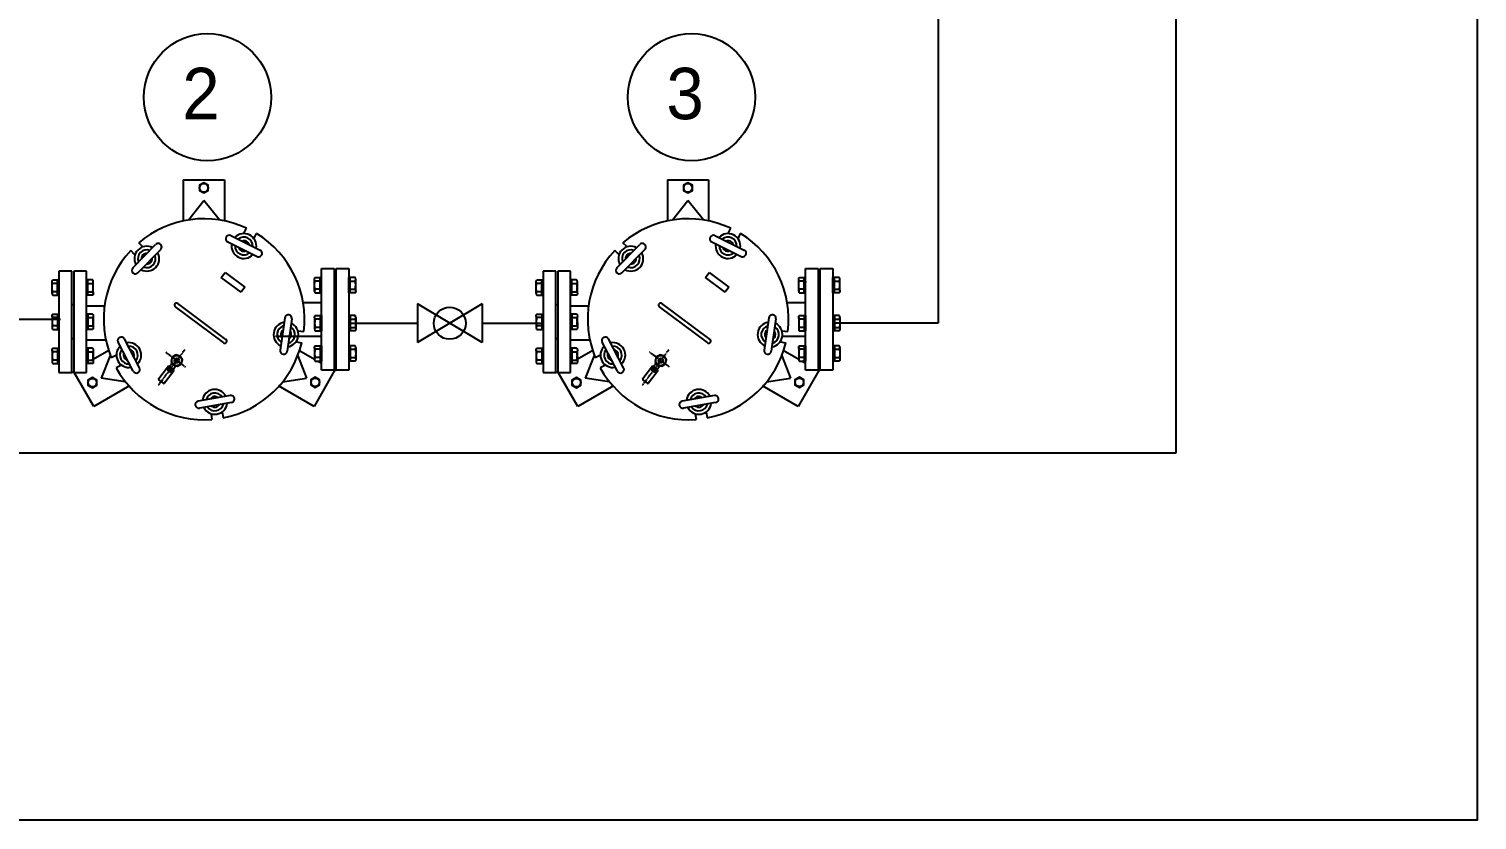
# Model space of a CAD drawing. Header units: millimetres. Extents: x 10903 to 284569, y 2319 to 62017.
# Drawn here: x 147765 to 153128, y 3219 to 6148 of the extents above; entities that cross this region are included whole.
import ezdxf

# ---------------------------------------------------------------- set-up
doc = ezdxf.new("R2010")
doc.units = ezdxf.units.MM
doc.linetypes.add('CENTER', pattern=[2, 1.25, -0.25, 0.25, -0.25])
for name, color, linetype in [('AREA', 2, 'Continuous'), ('CENTER', 8, 'CENTER'), ('GC', 2, 'Continuous'), ('UTIL-RO', 4, 'Continuous'), ('장비', 8, 'Continuous')]:
    doc.layers.add(name, color=color, linetype=linetype)
doc.layers.add('Library', color=210, linetype='Continuous', plot=False)
doc.styles.add('울릉도B', font='HYWULM.TTF')

# ---------------------------------------------------------------- blocks, each defined once
blk = doc.blocks.new('BA-8E')
for p, q in [((-6, 43), (-6, 42.5)), ((-6, 42.5), (-6, 15.5)), ((-6, 42.5), (-4.6, 42.5)), ((-5, 44), (5, 44)), ((-2, 42.5), (1.4, 42.5)), ((4.9, 42.5), (6, 42.5)), ((6, 43), (6, 42.5)), ((6, 42.5), (6, 15.5)), ((-6, 17), (6, 17)), ((-6, 15.5), (6, 15.5)), ((-4, 15.5), (-4, 9.7)), ((-4, 15.2), (4, 15.2)), ((-3, 21.7), (-3, 17)), ((-3, 17.3), (3, 17.3)), ((-2.7, 22), (2.7, 22)), ((-1.5, 22), (-1.5, 17.3)), ((1.5, 22), (1.5, 17.3)), ((3, 21.7), (3, 17)), ((4, 15.5), (4, 9.7)), ((6, 17), (6, 15.5))]:
    blk.add_line(p, q)
blk.add_lwpolyline([(9.6, 0), (6.8, 6.8), (0, 9.6), (-6.8, 6.8), (-9.6, 0), (-6.8, -6.8), (0, -9.6), (6.8, -6.8)], close=True)
for radius in [8.6, 4]:
    blk.add_circle((0, 0), radius)
for centre, radius, start, end in [((-5, 43), 1, 90, 180), ((5, 43), 1, 0, 90), ((-8, 9.7), 4, 328.8254, 0), ((-2.7, 21.7), 0.3, 90, 180), ((2.7, 21.7), 0.3, 360, 90), ((8, 9.7), 4, 180, 211.1746)]:
    blk.add_arc(centre, radius, start, end)
at = {"layer": 'CENTER'}
for p, q in [((0, 52), (0, -23.2)), ((-18.5, 0), (23.7, 0))]:
    blk.add_line(p, q, dxfattribs=at)
blk = doc.blocks.new('A$C31BA1A71')
at = {"layer": 'Library'}
blk.add_lwpolyline([(10.7, 24.6), (0, 18.5), (0, 6.2), (10.7, 0), (21.3, 6.2), (21.3, 18.5)], close=True, dxfattribs=at)
blk.add_circle((10.7, 12.3), 10.4, dxfattribs=at)
blk = doc.blocks.new('RO SYSTEM')
at = {"color": 1}
for centre in [(747.9, 701.3), (1494.8, 701.3)]:
    blk.add_circle(centre, 98.1, dxfattribs=at)
at = {"layer": 'AREA'}
for p, q in [((725.2, 1187), (723.7, 1196.1)), ((742.4, 1189.7), (740.9, 1198.4)), ((1472.2, 1187), (1470.6, 1196.1)), ((1489.3, 1189.7), (1487.9, 1198.4)), ((551.6, 1123.2), (583.2, 1178.3)), ((583.2, 1178.3), (638.2, 1146.7)), ((710.7, 1172.5), (760.4, 1181.1)), ((712.5, 1161.7), (762.2, 1170.3)), ((727.2, 1175.3), (727.2, 1175.4)), ((744.3, 1178.2), (744.3, 1178.3)), ((868.4, 1146.5), (923.3, 1178.3)), ((923.3, 1178.3), (953.6, 1126.1)), ((1298.6, 1123.2), (1330.2, 1178.3)), ((1330.2, 1178.3), (1385.2, 1146.7)), ((1457.6, 1172.5), (1507.3, 1181.1)), ((1459.5, 1161.7), (1509.2, 1170.3)), ((1474.1, 1175.3), (1474.1, 1175.4)), ((1491.3, 1178.2), (1491.2, 1178.3)), ((1615.3, 1146.5), (1670.2, 1178.3)), ((1670.2, 1178.3), (1700.5, 1126.1)), ((632.1, 1140.7), (594.9, 1135)), ((874.8, 1140.5), (911.8, 1135)), ((1379, 1140.7), (1341.9, 1135)), ((1621.7, 1140.5), (1658.7, 1135)), ((529.6, 965.7), (529.6, 1122.3)), ((529.6, 1122.3), (549.2, 1122.3)), ((549.2, 1122.3), (549.2, 965.7)), ((552.4, 1122.3), (549.2, 1122.3)), ((553.3, 1122.3), (551.6, 1123.2)), ((552.4, 965.7), (552.4, 1122.3)), ((552.4, 1122.3), (572, 1122.3)), ((572, 1122.3), (572, 965.7)), ((608.6, 1100.2), (594.9, 1135)), ((852.6, 1118.9), (876.1, 1074.2)), ((862.3, 1124), (885.8, 1079.3)), ((880.6, 1114.6), (888.8, 1118.8)), ((898.2, 1099.9), (911.8, 1135)), ((934.6, 1126.1), (934.6, 969.5)), ((954.2, 1126.1), (934.6, 1126.1)), ((954.2, 969.5), (954.2, 1126.1)), ((954.2, 1126.1), (957.4, 1126.1)), ((957.4, 1126.1), (957.4, 969.5)), ((977, 1126.1), (957.4, 1126.1)), ((977, 969.5), (977, 1126.1)), ((1276.5, 965.7), (1276.5, 1122.3)), ((1276.5, 1122.3), (1296.1, 1122.3)), ((1296.1, 1122.3), (1296.1, 965.7)), ((1299.3, 1122.3), (1296.1, 1122.3)), ((1300.2, 1122.3), (1298.6, 1123.2)), ((1299.3, 965.7), (1299.3, 1122.3)), ((1299.3, 1122.3), (1318.9, 1122.3)), ((1318.9, 1122.3), (1318.9, 965.7)), ((1355.5, 1100.2), (1341.9, 1135)), ((1599.6, 1118.9), (1623, 1074.2)), ((1609.3, 1124), (1632.7, 1079.3)), ((1627.5, 1114.6), (1635.7, 1118.8)), ((1645.1, 1099.9), (1658.7, 1135)), ((1681.5, 1126.1), (1681.5, 969.5)), ((1701.1, 1126.1), (1681.5, 1126.1)), ((1701.1, 969.5), (1701.1, 1126.1)), ((1701.1, 1126.1), (1704.3, 1126.1)), ((1704.3, 1126.1), (1704.3, 969.5)), ((1723.9, 1126.1), (1704.3, 1126.1)), ((1723.9, 969.5), (1723.9, 1126.1)), ((519, 1087.6), (519, 1105.8)), ((520.3, 1108.5), (527.5, 1108.5)), ((527.5, 1103.1), (520.3, 1103.1)), ((527.5, 1084.9), (527.5, 1108.5)), ((528, 1084.9), (528, 1108.5)), ((528, 1108.5), (529.6, 1108.5)), ((529.4, 1103), (528.2, 1099)), ((529.4, 1101.4), (528.2, 1097.4)), ((529.6, 1084.9), (529.6, 1108.5)), ((577.3, 1108.5), (572, 1111.6)), ((573.6, 1108.5), (572, 1108.5)), ((572, 1084.9), (572, 1108.5)), ((572.2, 1103), (573.4, 1099)), ((572.2, 1101.4), (573.4, 1097.4)), ((573.6, 1084.9), (573.6, 1108.5)), ((574.1, 1084.9), (574.1, 1108.5)), ((581.3, 1108.5), (574.1, 1108.5)), ((574.1, 1103.1), (581.3, 1103.1)), ((582.5, 1087.6), (582.5, 1105.8)), ((606.7, 1091.7), (582.5, 1105.5)), ((870.1, 1109.1), (870.1, 1109.1)), ((888.4, 1099.1), (896.3, 1103.2)), ((924.1, 1105.4), (900.3, 1091.6)), ((924.1, 1092.4), (924, 1109.6)), ((925.3, 1112.3), (932.5, 1112.3)), ((932.5, 1106.9), (925.3, 1106.9)), ((932.5, 1088.7), (932.5, 1112.3)), ((933, 1110.6), (932.5, 1110.3)), ((933, 1088.7), (933, 1112.3)), ((933, 1112.3), (934.6, 1112.3)), ((934.4, 1106.9), (933.1, 1102.8)), ((934.4, 1105.3), (933.1, 1101.2)), ((934.6, 1088.7), (934.6, 1112.3)), ((978.6, 1112.3), (977, 1112.3)), ((977, 1088.7), (977, 1112.3)), ((977.2, 1106.9), (978.4, 1102.8)), ((977.2, 1105.3), (978.4, 1101.2)), ((978.6, 1088.7), (978.6, 1112.3)), ((979.1, 1088.7), (979.1, 1112.3)), ((986.3, 1112.3), (979.1, 1112.3)), ((979.1, 1106.9), (986.3, 1106.9)), ((987.5, 1091.4), (987.5, 1109.6)), ((1266, 1087.6), (1266, 1105.8)), ((1267.2, 1108.5), (1274.4, 1108.5)), ((1274.4, 1103.1), (1267.2, 1103.1)), ((1274.4, 1084.9), (1274.4, 1108.5)), ((1274.9, 1084.9), (1274.9, 1108.5)), ((1274.9, 1108.5), (1276.5, 1108.5)), ((1276.3, 1103), (1275.1, 1099)), ((1276.3, 1101.4), (1275.1, 1097.4)), ((1276.5, 1084.9), (1276.5, 1108.5)), ((1324.2, 1108.5), (1318.9, 1111.6)), ((1320.5, 1108.5), (1318.9, 1108.5)), ((1318.9, 1084.9), (1318.9, 1108.5)), ((1319.1, 1103), (1320.4, 1099)), ((1319.1, 1101.4), (1320.4, 1097.4)), ((1320.5, 1084.9), (1320.5, 1108.5)), ((1321, 1084.9), (1321, 1108.5)), ((1328.2, 1108.5), (1321, 1108.5)), ((1321, 1103.1), (1328.2, 1103.1)), ((1329.5, 1087.6), (1329.5, 1105.8)), ((1353.6, 1091.7), (1329.5, 1105.5)), ((1617, 1109.1), (1617.1, 1109.1)), ((1635.3, 1099.1), (1643.2, 1103.2)), ((1671, 1105.4), (1647.2, 1091.6)), ((1671, 1092.4), (1671, 1109.6)), ((1672.2, 1112.3), (1679.4, 1112.3)), ((1679.4, 1106.9), (1672.2, 1106.9)), ((1679.4, 1088.7), (1679.4, 1112.3)), ((1679.9, 1110.6), (1679.4, 1110.3)), ((1679.9, 1088.7), (1679.9, 1112.3)), ((1679.9, 1112.3), (1681.5, 1112.3)), ((1681.3, 1106.9), (1680.1, 1102.8)), ((1681.3, 1105.3), (1680.1, 1101.2)), ((1681.5, 1088.7), (1681.5, 1112.3)), ((1725.5, 1112.3), (1723.9, 1112.3)), ((1723.9, 1088.7), (1723.9, 1112.3)), ((1724.1, 1106.9), (1725.4, 1102.8)), ((1724.1, 1105.3), (1725.4, 1101.2)), ((1725.5, 1088.7), (1725.5, 1112.3)), ((1726, 1088.7), (1726, 1112.3)), ((1733.2, 1112.3), (1726, 1112.3)), ((1726, 1106.9), (1733.2, 1106.9)), ((1734.5, 1091.4), (1734.5, 1109.6)), ((527.5, 1090.3), (520.3, 1090.3)), ((520.3, 1084.9), (527.5, 1084.9)), ((528, 1084.9), (529.6, 1084.9)), ((573.6, 1084.9), (572, 1084.9)), ((574.1, 1090.3), (581.3, 1090.3)), ((581.3, 1084.9), (574.1, 1084.9)), ((611.1, 1078.8), (602.4, 1080.1)), ((617.6, 1043.3), (624.8, 1093.2)), ((622.7, 1077.1), (622.5, 1077.1)), ((628.5, 1041.7), (635.7, 1091.6)), ((719.3, 1074.9), (793.6, 1019.6)), ((723.1, 1080), (797.4, 1024.7)), ((878.1, 1093.7), (878.2, 1093.8)), ((904.7, 1076), (934.6, 1076)), ((924, 1091.4), (924, 1092.4)), ((932.5, 1094.1), (925.3, 1094.1)), ((925.3, 1088.7), (932.5, 1088.7)), ((933, 1088.7), (934.6, 1088.7)), ((934.6, 1073.9), (934.6, 1021.7)), ((954.2, 1073.9), (957.4, 1073.9)), ((957.4, 1073.9), (957.4, 1021.7)), ((978.6, 1088.7), (977, 1088.7)), ((979.1, 1094.1), (986.3, 1094.1)), ((986.3, 1088.7), (979.1, 1088.7)), ((1274.4, 1090.3), (1267.2, 1090.3)), ((1267.2, 1084.9), (1274.4, 1084.9)), ((1274.9, 1084.9), (1276.5, 1084.9)), ((1320.5, 1084.9), (1318.9, 1084.9)), ((1321, 1090.3), (1328.2, 1090.3)), ((1328.2, 1084.9), (1321, 1084.9)), ((1358.1, 1078.8), (1349.3, 1080.1)), ((1364.5, 1043.3), (1371.8, 1093.2)), ((1369.6, 1077.1), (1369.4, 1077.1)), ((1375.4, 1041.7), (1382.6, 1091.6)), ((1466.2, 1074.9), (1540.5, 1019.6)), ((1470, 1080), (1544.3, 1024.7)), ((1625, 1093.7), (1625.2, 1093.8)), ((1651.6, 1076), (1681.5, 1076)), ((1671, 1091.4), (1671, 1092.4)), ((1679.4, 1094.1), (1672.2, 1094.1)), ((1672.2, 1088.7), (1679.4, 1088.7)), ((1679.9, 1088.7), (1681.5, 1088.7)), ((1681.5, 1073.9), (1681.5, 1021.7)), ((1701.1, 1073.9), (1704.3, 1073.9)), ((1704.3, 1073.9), (1704.3, 1021.7)), ((1725.5, 1088.7), (1723.9, 1088.7)), ((1726, 1094.1), (1733.2, 1094.1)), ((1733.2, 1088.7), (1726, 1088.7)), ((519, 1041), (519, 1059.2)), ((520.3, 1061.9), (527.4, 1061.9)), ((527.4, 1056.5), (520.3, 1056.5)), ((527.4, 1038.3), (527.4, 1061.9)), ((528, 1038.3), (528, 1061.9)), ((528, 1061.9), (529.6, 1061.9)), ((529.4, 1056.4), (528.1, 1052.3)), ((529.4, 1054.8), (528.1, 1050.7)), ((529.6, 1038.3), (529.6, 1061.9)), ((552.4, 1070.1), (549.2, 1070.1)), ((549.2, 1070.1), (549.2, 1017.9)), ((607.7, 1070.1), (572, 1070.1)), ((572, 1070.1), (572, 1017.9)), ((573.6, 1061.9), (572, 1061.9)), ((572, 1038.3), (572, 1061.9)), ((572.2, 1056.4), (573.4, 1052.3)), ((572.2, 1054.8), (573.4, 1050.7)), ((573.6, 1038.3), (573.6, 1061.9)), ((574.1, 1038.3), (574.1, 1061.9)), ((581.3, 1061.9), (574.1, 1061.9)), ((574.1, 1056.5), (581.3, 1056.5)), ((582.5, 1041), (582.5, 1059.2)), ((608.4, 1061.6), (599.2, 1063)), ((620.1, 1059.9), (620, 1059.9)), ((924.1, 1039.7), (924, 1056.9)), ((925.3, 1059.6), (932.5, 1059.6)), ((932.5, 1054.2), (925.3, 1054.2)), ((932.5, 1036), (932.5, 1059.6)), ((933, 1036), (933, 1059.6)), ((933, 1059.6), (934.6, 1059.6)), ((934.4, 1054.2), (933.1, 1050.1)), ((934.4, 1052.5), (933.1, 1048.5)), ((934.6, 1036), (934.6, 1059.6)), ((978.6, 1059.6), (977, 1059.6)), ((977, 1036), (977, 1059.6)), ((977.2, 1054.2), (978.4, 1050.1)), ((977.2, 1052.5), (978.4, 1048.5)), ((978.6, 1036), (978.6, 1059.6)), ((979.1, 1036), (979.1, 1059.6)), ((986.3, 1059.6), (979.1, 1059.6)), ((979.1, 1054.2), (986.3, 1054.2)), ((987.5, 1038.7), (987.5, 1056.9)), ((1265.9, 1041), (1265.9, 1059.2)), ((1267.2, 1061.9), (1274.4, 1061.9)), ((1274.4, 1056.5), (1267.2, 1056.5)), ((1274.4, 1038.3), (1274.4, 1061.9)), ((1274.9, 1038.3), (1274.9, 1061.9)), ((1274.9, 1061.9), (1276.5, 1061.9)), ((1276.3, 1056.4), (1275.1, 1052.3)), ((1276.3, 1054.8), (1275.1, 1050.7)), ((1276.5, 1038.3), (1276.5, 1061.9)), ((1296.1, 1070.1), (1296.1, 1017.9)), ((1389.9, 1070.1), (1318.9, 1070.1)), ((1318.9, 1070.1), (1318.9, 1017.9)), ((1320.5, 1061.9), (1318.9, 1061.9)), ((1318.9, 1038.3), (1318.9, 1061.9)), ((1319.1, 1056.4), (1320.3, 1052.3)), ((1319.1, 1054.8), (1320.3, 1050.7)), ((1320.5, 1038.3), (1320.5, 1061.9)), ((1321, 1038.3), (1321, 1061.9)), ((1328.2, 1061.9), (1321, 1061.9)), ((1321, 1056.5), (1328.2, 1056.5)), ((1329.5, 1041), (1329.5, 1059.2)), ((1355.3, 1061.6), (1346.2, 1063)), ((1367, 1059.9), (1366.9, 1059.9)), ((1671, 1039.7), (1671, 1056.9)), ((1672.2, 1059.6), (1679.4, 1059.6)), ((1679.4, 1054.2), (1672.2, 1054.2)), ((1679.4, 1036), (1679.4, 1059.6)), ((1679.9, 1036), (1679.9, 1059.6)), ((1679.9, 1059.6), (1681.5, 1059.6)), ((1681.3, 1054.2), (1680.1, 1050.1)), ((1681.3, 1052.5), (1680.1, 1048.5)), ((1681.5, 1036), (1681.5, 1059.6)), ((1725.5, 1059.6), (1723.9, 1059.6)), ((1723.9, 1036), (1723.9, 1059.6)), ((1724.1, 1054.2), (1725.4, 1050.1)), ((1724.1, 1052.5), (1725.4, 1048.5)), ((1725.5, 1036), (1725.5, 1059.6)), ((1726, 1036), (1726, 1059.6)), ((1733.2, 1059.6), (1726, 1059.6)), ((1726, 1054.2), (1733.2, 1054.2)), ((1734.5, 1038.7), (1734.5, 1056.9)), ((527.4, 1043.7), (520.3, 1043.7)), ((520.3, 1038.3), (527.4, 1038.3)), ((528, 1038.3), (529.6, 1038.3)), ((573.6, 1038.3), (572, 1038.3)), ((574.1, 1043.7), (581.3, 1043.7)), ((581.3, 1038.3), (574.1, 1038.3)), ((752.7, 1050.1), (752.7, 1050.1)), ((924, 1038.7), (924, 1039.6)), ((932.5, 1041.4), (925.3, 1041.4)), ((925.3, 1036), (932.5, 1036)), ((933, 1036), (934.6, 1036)), ((978.6, 1036), (977, 1036)), ((979.1, 1041.4), (986.3, 1041.4)), ((986.3, 1036), (979.1, 1036)), ((1274.4, 1043.7), (1267.2, 1043.7)), ((1267.2, 1038.3), (1274.4, 1038.3)), ((1274.9, 1038.3), (1276.5, 1038.3)), ((1320.5, 1038.3), (1318.9, 1038.3)), ((1321, 1043.7), (1328.2, 1043.7)), ((1328.2, 1038.3), (1321, 1038.3)), ((1499.6, 1050.1), (1499.6, 1050.1)), ((1671, 1038.7), (1671, 1039.6)), ((1679.4, 1041.4), (1672.2, 1041.4)), ((1672.2, 1036), (1679.4, 1036)), ((1679.9, 1036), (1681.5, 1036)), ((1725.5, 1036), (1723.9, 1036)), ((1726, 1041.4), (1733.2, 1041.4)), ((1733.2, 1036), (1726, 1036)), ((552.4, 1017.9), (549.2, 1017.9)), ((599.7, 1017.9), (572, 1017.9)), ((906.8, 1023.8), (934.6, 1023.8)), ((925.3, 1006.9), (932.5, 1006.9)), ((932.5, 1006.9), (932.5, 983.3)), ((933, 1006.9), (933, 983.3)), ((933, 1006.9), (934.6, 1006.9)), ((934.6, 1006.9), (934.6, 983.3)), ((954.2, 1021.7), (957.4, 1021.7)), ((978.6, 1006.9), (977, 1006.9)), ((977, 1006.9), (977, 983.3)), ((978.6, 1006.9), (978.6, 983.3)), ((979.1, 1006.9), (979.1, 983.3)), ((986.3, 1006.9), (979.1, 1006.9)), ((1299.3, 1017.9), (1296.1, 1017.9)), ((1346.7, 1017.9), (1318.9, 1017.9)), ((1653.7, 1023.8), (1681.5, 1023.8)), ((1672.2, 1006.9), (1679.4, 1006.9)), ((1679.4, 1006.9), (1679.4, 983.3)), ((1679.9, 1006.9), (1679.9, 983.3)), ((1679.9, 1006.9), (1681.5, 1006.9)), ((1681.5, 1006.9), (1681.5, 983.3)), ((1701.1, 1021.7), (1704.3, 1021.7)), ((1725.5, 1006.9), (1723.9, 1006.9)), ((1723.9, 1006.9), (1723.9, 983.3)), ((1725.5, 1006.9), (1725.5, 983.3)), ((1726, 1006.9), (1726, 983.3)), ((1733.2, 1006.9), (1726, 1006.9)), ((519, 1000.4), (519, 982.2)), ((520.3, 1003.1), (527.5, 1003.1)), ((527.5, 997.7), (520.3, 997.7)), ((527.5, 984.9), (520.3, 984.9)), ((527.5, 1003.1), (527.5, 979.5)), ((528, 1003.1), (528, 979.5)), ((528, 1003.1), (529.6, 1003.1)), ((529.4, 986.6), (528.2, 990.6)), ((529.4, 985), (528.2, 989)), ((529.6, 1003.1), (529.6, 979.5)), ((573.6, 1003.1), (572, 1003.1)), ((572, 1003.1), (572, 979.5)), ((572.2, 986.6), (573.4, 990.6)), ((572.2, 985), (573.4, 989)), ((573.6, 1003.1), (573.6, 979.5)), ((574.1, 1003.1), (574.1, 979.5)), ((581.3, 1003.1), (574.1, 1003.1)), ((574.1, 997.7), (581.3, 997.7)), ((574.1, 984.9), (581.3, 984.9)), ((582.5, 1000.4), (582.5, 982.2)), ((690.3, 994.6), (696, 1002.2)), ((720.8, 971.8), (690.3, 994.6)), ((696, 1002.2), (726.5, 979.5)), ((924, 1004.2), (924, 986)), ((932.5, 1001.5), (925.3, 1001.5)), ((932.5, 988.7), (925.3, 988.7)), ((925.3, 983.3), (932.5, 983.3)), ((933, 983.3), (934.6, 983.3)), ((934.4, 990.4), (933.1, 994.4)), ((934.4, 988.8), (933.1, 992.8)), ((978.6, 983.3), (977, 983.3)), ((977.2, 990.4), (978.4, 994.4)), ((977.2, 988.8), (978.4, 992.8)), ((979.1, 1001.5), (986.3, 1001.5)), ((979.1, 988.7), (986.3, 988.7)), ((986.3, 983.3), (979.1, 983.3)), ((987.5, 1004.2), (987.5, 986)), ((1266, 1000.4), (1266, 982.2)), ((1267.2, 1003.1), (1274.4, 1003.1)), ((1274.4, 997.7), (1267.2, 997.7)), ((1274.4, 984.9), (1267.2, 984.9)), ((1274.4, 1003.1), (1274.4, 979.5)), ((1274.9, 1003.1), (1274.9, 979.5)), ((1274.9, 1003.1), (1276.5, 1003.1)), ((1276.3, 986.6), (1275.1, 990.6)), ((1276.3, 985), (1275.1, 989)), ((1276.5, 1003.1), (1276.5, 979.5)), ((1320.5, 1003.1), (1318.9, 1003.1)), ((1318.9, 1003.1), (1318.9, 979.5)), ((1319.1, 986.6), (1320.4, 990.6)), ((1319.1, 985), (1320.4, 989)), ((1320.5, 1003.1), (1320.5, 979.5)), ((1321, 1003.1), (1321, 979.5)), ((1328.2, 1003.1), (1321, 1003.1)), ((1321, 997.7), (1328.2, 997.7)), ((1321, 984.9), (1328.2, 984.9)), ((1329.5, 1000.4), (1329.5, 982.2)), ((1437.2, 994.6), (1442.9, 1002.2)), ((1467.7, 971.8), (1437.2, 994.6)), ((1442.9, 1002.2), (1473.4, 979.5)), ((1671, 1004.2), (1671, 986)), ((1679.4, 1001.5), (1672.2, 1001.5)), ((1679.4, 988.7), (1672.2, 988.7)), ((1672.2, 983.3), (1679.4, 983.3)), ((1679.9, 983.3), (1681.5, 983.3)), ((1681.3, 990.4), (1680.1, 994.4)), ((1681.3, 988.8), (1680.1, 992.8)), ((1725.5, 983.3), (1723.9, 983.3)), ((1724.1, 990.4), (1725.4, 994.4)), ((1724.1, 988.8), (1725.4, 992.8)), ((1726, 1001.5), (1733.2, 1001.5)), ((1726, 988.7), (1733.2, 988.7)), ((1733.2, 983.3), (1726, 983.3)), ((1734.5, 1004.2), (1734.5, 986)), ((520.3, 979.5), (527.5, 979.5)), ((528, 979.5), (529.6, 979.5)), ((549.2, 965.7), (529.6, 965.7)), ((572, 965.7), (552.4, 965.7)), ((573.6, 979.5), (572, 979.5)), ((581.3, 979.5), (574.1, 979.5)), ((726.5, 979.5), (720.8, 971.8)), ((855.2, 972.4), (820, 936.2)), ((863, 964.7), (827.8, 928.6)), ((934.6, 969.5), (954.2, 969.5)), ((957.4, 969.5), (977, 969.5)), ((1267.2, 979.5), (1274.4, 979.5)), ((1274.9, 979.5), (1276.5, 979.5)), ((1296.1, 965.7), (1276.5, 965.7)), ((1318.9, 965.7), (1299.3, 965.7)), ((1320.5, 979.5), (1318.9, 979.5)), ((1328.2, 979.5), (1321, 979.5)), ((1473.4, 979.5), (1467.7, 971.8)), ((1602.1, 972.4), (1566.9, 936.2)), ((1609.9, 964.7), (1574.7, 928.6)), ((1681.5, 969.5), (1701.1, 969.5)), ((1704.3, 969.5), (1723.9, 969.5)), ((716.6, 924.7), (671.4, 947)), ((839.1, 940.4), (839.2, 940.3)), ((851.2, 952.8), (851.3, 952.7)), ((859.7, 944.5), (866.3, 938)), ((1463.5, 924.7), (1418.3, 947)), ((1586, 940.4), (1586.1, 940.3)), ((1598.2, 952.8), (1598.2, 952.7)), ((1606.6, 944.5), (1613.2, 938)), ((711.8, 914.9), (666.5, 937.2)), ((676, 919.7), (672.1, 911.7)), ((681.2, 930.1), (681.2, 930)), ((696.8, 922.4), (696.7, 922.3)), ((847.4, 932.2), (853.7, 926)), ((1458.7, 914.9), (1413.5, 937.2)), ((1423, 919.7), (1419, 911.7)), ((1428.1, 930.1), (1428.1, 930)), ((1443.7, 922.4), (1443.6, 922.3)), ((1594.3, 932.2), (1600.7, 926)), ((691.5, 911.8), (687.4, 903.5)), ((1438.4, 911.8), (1434.3, 903.5)), ((721.7, 828.8), (721.7, 892.1)), ((729.8, 889.9), (753.4, 860.6)), ((776.6, 889.8), (753.4, 860.6)), ((785.2, 828.9), (785.2, 892.2)), ((1468.6, 828.8), (1468.6, 892.1)), ((1476.7, 889.9), (1500.3, 860.6)), ((1523.6, 889.8), (1500.3, 860.6)), ((1532.1, 828.9), (1532.1, 892.2)), ((785.2, 828.9), (721.7, 828.8)), ((1532.1, 828.9), (1468.6, 828.8))]:
    blk.add_line(p, q, dxfattribs=at)
for points in [[(581.5, 1149), (574.8, 1145.1), (574.8, 1137.3), (581.5, 1133.4), (588.3, 1137.3), (588.3, 1145.1)], [(925.5, 1149.5), (918.7, 1145.6), (918.7, 1137.8), (925.5, 1133.9), (932.3, 1137.8), (932.3, 1145.6)], [(1328.4, 1149), (1321.7, 1145.1), (1321.7, 1137.3), (1328.4, 1133.4), (1335.2, 1137.3), (1335.2, 1145.1)], [(1672.4, 1149.5), (1665.7, 1145.6), (1665.7, 1137.8), (1672.4, 1133.9), (1679.2, 1137.8), (1679.2, 1145.6)]]:
    blk.add_lwpolyline(points, close=True, dxfattribs=at)
for points in [[(520.3, 1103.1, -0.180912), (519.9, 1103.3, -0.10298), (519.4, 1103.9, -0.0625), (519.1, 1104.7, -0.048725), (519, 1105.8, -0.048725), (519.1, 1106.9, -0.0625), (519.4, 1107.7, -0.10298), (519.9, 1108.3, -0.180912), (520.3, 1108.5, -0.180912)], [(520.3, 1090.3, -0.287816), (520, 1090.5, -0.063192), (519.4, 1092.2, -0.028693), (519.2, 1094.1, -0.020666), (519, 1096.7, -0.020666), (519.2, 1099.4, -0.028693), (519.4, 1101.2, -0.063192), (520, 1102.9, -0.287816), (520.3, 1103.1, -0.287816)], [(581.3, 1103.1, 0.180912), (581.7, 1103.3, 0.10298), (582.2, 1103.9, 0.0625), (582.4, 1104.7, 0.048725), (582.5, 1105.8, 0.048725), (582.4, 1106.9, 0.0625), (582.2, 1107.7, 0.10298), (581.7, 1108.3, 0.180912), (581.3, 1108.5, 0.180912)], [(581.3, 1090.3, 0.287816), (581.6, 1090.5, 0.063192), (582.2, 1092.2, 0.028693), (582.4, 1094.1, 0.020666), (582.5, 1096.7, 0.020666), (582.4, 1099.4, 0.028693), (582.2, 1101.2, 0.063192), (581.6, 1102.9, 0.287816), (581.3, 1103.1, 0.287816)], [(925.3, 1106.9, -0.180912), (924.9, 1107.1, -0.10298), (924.4, 1107.7, -0.0625), (924.1, 1108.5, -0.048725), (924, 1109.6, -0.048725), (924.1, 1110.7, -0.0625), (924.4, 1111.5, -0.10298), (924.9, 1112.2, -0.180912), (925.3, 1112.3, -0.180912)], [(925.3, 1106.9, 0.287816), (925, 1106.7, 0.063192), (924.4, 1105.1, 0.028693), (924.2, 1103.2, 0.020666), (924, 1100.5, 0.020666), (924.2, 1097.9, 0.028693), (924.4, 1096, 0.063192), (925, 1094.3, 0.287816), (925.3, 1094.1, 0.287816)], [(986.3, 1106.9, 0.180912), (986.7, 1107.1, 0.10298), (987.2, 1107.7, 0.0625), (987.4, 1108.5, 0.048725), (987.5, 1109.6, 0.048725), (987.4, 1110.7, 0.0625), (987.2, 1111.5, 0.10298), (986.7, 1112.2, 0.180912), (986.3, 1112.3, 0.180912)], [(986.3, 1094.1, 0.287816), (986.6, 1094.3, 0.063192), (987.2, 1096, 0.028693), (987.4, 1097.9, 0.020666), (987.5, 1100.5, 0.020666), (987.4, 1103.2, 0.028693), (987.2, 1105.1, 0.063192), (986.6, 1106.7, 0.287816), (986.3, 1106.9, 0.287816)], [(1267.2, 1103.1, -0.180912), (1266.8, 1103.3, -0.10298), (1266.3, 1103.9, -0.0625), (1266.1, 1104.7, -0.048725), (1266, 1105.8, -0.048725), (1266.1, 1106.9, -0.0625), (1266.3, 1107.7, -0.10298), (1266.8, 1108.3, -0.180912), (1267.2, 1108.5, -0.180912)], [(1267.2, 1090.3, -0.287816), (1266.9, 1090.5, -0.063192), (1266.3, 1092.2, -0.028693), (1266.1, 1094.1, -0.020666), (1266, 1096.7, -0.020666), (1266.1, 1099.4, -0.028693), (1266.3, 1101.2, -0.063192), (1266.9, 1102.9, -0.287816), (1267.2, 1103.1, -0.287816)], [(1328.2, 1103.1, 0.180912), (1328.6, 1103.3, 0.10298), (1329.1, 1103.9, 0.0625), (1329.4, 1104.7, 0.048725), (1329.5, 1105.8, 0.048725), (1329.4, 1106.9, 0.0625), (1329.1, 1107.7, 0.10298), (1328.6, 1108.3, 0.180912), (1328.2, 1108.5, 0.180912)], [(1328.2, 1090.3, 0.287816), (1328.5, 1090.5, 0.063192), (1329.1, 1092.2, 0.028693), (1329.4, 1094.1, 0.020666), (1329.5, 1096.7, 0.020666), (1329.4, 1099.4, 0.028693), (1329.1, 1101.2, 0.063192), (1328.5, 1102.9, 0.287816), (1328.2, 1103.1, 0.287816)], [(1672.2, 1106.9, -0.180912), (1671.8, 1107.1, -0.10298), (1671.3, 1107.7, -0.0625), (1671.1, 1108.5, -0.048725), (1671, 1109.6, -0.048725), (1671.1, 1110.7, -0.0625), (1671.3, 1111.5, -0.10298), (1671.8, 1112.2, -0.180912), (1672.2, 1112.3, -0.180912)], [(1672.2, 1106.9, 0.287816), (1671.9, 1106.7, 0.063192), (1671.3, 1105.1, 0.028693), (1671.1, 1103.2, 0.020666), (1671, 1100.5, 0.020666), (1671.1, 1097.9, 0.028693), (1671.3, 1096, 0.063192), (1671.9, 1094.3, 0.287816), (1672.2, 1094.1, 0.287816)], [(1733.2, 1106.9, 0.180912), (1733.6, 1107.1, 0.10298), (1734.1, 1107.7, 0.0625), (1734.4, 1108.5, 0.048725), (1734.5, 1109.6, 0.048725), (1734.4, 1110.7, 0.0625), (1734.1, 1111.5, 0.10298), (1733.6, 1112.2, 0.180912), (1733.2, 1112.3, 0.180912)], [(1733.2, 1094.1, 0.287816), (1733.5, 1094.3, 0.063192), (1734.1, 1096, 0.028693), (1734.4, 1097.9, 0.020666), (1734.5, 1100.5, 0.020666), (1734.4, 1103.2, 0.028693), (1734.1, 1105.1, 0.063192), (1733.5, 1106.7, 0.287816), (1733.2, 1106.9, 0.287816)], [(520.3, 1090.3, 0.180912), (519.9, 1090.1, 0.10298), (519.4, 1089.5, 0.0625), (519.1, 1088.7, 0.048725), (519, 1087.6, 0.048725), (519.1, 1086.5, 0.0625), (519.4, 1085.7, 0.10298), (519.9, 1085.1, 0.180912), (520.3, 1084.9, 0.180912)], [(581.3, 1090.3, -0.180912), (581.7, 1090.1, -0.10298), (582.2, 1089.5, -0.0625), (582.4, 1088.7, -0.048725), (582.5, 1087.6, -0.048725), (582.4, 1086.5, -0.0625), (582.2, 1085.7, -0.10298), (581.7, 1085.1, -0.180912), (581.3, 1084.9, -0.180912)], [(925.3, 1088.7, -0.180912), (924.8, 1088.9, -0.10298), (924.4, 1089.5, -0.0625), (924.1, 1090.3, -0.048725), (924, 1091.4, -0.048725), (924.1, 1092.5, -0.0625), (924.4, 1093.3, -0.10298), (924.8, 1094, -0.180912), (925.3, 1094.1, -0.180912)], [(925.3, 1094.1, 0.050041), (925.2, 1094.1, 0.050041)], [(925.3, 1094.1, -0.096099), (925.2, 1094.1, -0.096099)], [(986.3, 1094.1, -0.180912), (986.7, 1094, -0.10298), (987.2, 1093.3, -0.0625), (987.4, 1092.5, -0.048725), (987.5, 1091.4, -0.048725), (987.4, 1090.3, -0.0625), (987.2, 1089.5, -0.10298), (986.7, 1088.9, -0.180912), (986.3, 1088.7, -0.180912)], [(1267.2, 1090.3, 0.180912), (1266.8, 1090.1, 0.10298), (1266.3, 1089.5, 0.0625), (1266.1, 1088.7, 0.048725), (1266, 1087.6, 0.048725), (1266.1, 1086.5, 0.0625), (1266.3, 1085.7, 0.10298), (1266.8, 1085.1, 0.180912), (1267.2, 1084.9, 0.180912)], [(1328.2, 1090.3, -0.180912), (1328.6, 1090.1, -0.10298), (1329.1, 1089.5, -0.0625), (1329.4, 1088.7, -0.048725), (1329.5, 1087.6, -0.048725), (1329.4, 1086.5, -0.0625), (1329.1, 1085.7, -0.10298), (1328.6, 1085.1, -0.180912), (1328.2, 1084.9, -0.180912)], [(1672.2, 1088.7, -0.180912), (1671.8, 1088.9, -0.10298), (1671.3, 1089.5, -0.0625), (1671, 1090.3, -0.048725), (1670.9, 1091.4, -0.048725), (1671, 1092.5, -0.0625), (1671.3, 1093.3, -0.10298), (1671.8, 1094, -0.180912), (1672.2, 1094.1, -0.180912)], [(1672.2, 1094.1, 0.050041), (1672.1, 1094.1, 0.050041)], [(1672.2, 1094.1, -0.096099), (1672.1, 1094.1, -0.096099)], [(1733.2, 1094.1, -0.180912), (1733.6, 1094, -0.10298), (1734.1, 1093.3, -0.0625), (1734.4, 1092.5, -0.048725), (1734.5, 1091.4, -0.048725), (1734.4, 1090.3, -0.0625), (1734.1, 1089.5, -0.10298), (1733.6, 1088.9, -0.180912), (1733.2, 1088.7, -0.180912)], [(520.3, 1056.5, -0.180912), (519.9, 1056.6, -0.10298), (519.4, 1057.3, -0.0625), (519.1, 1058.1, -0.048725), (519, 1059.2, -0.048725), (519.1, 1060.3, -0.0625), (519.4, 1061.1, -0.10298), (519.9, 1061.7, -0.180912), (520.3, 1061.9, -0.180912)], [(520.3, 1043.7, -0.287816), (520, 1043.9, -0.063192), (519.4, 1045.5, -0.028693), (519.1, 1047.4, -0.020666), (519, 1050.1, -0.020666), (519.1, 1052.7, -0.028693), (519.4, 1054.6, -0.063192), (520, 1056.3, -0.287816), (520.3, 1056.5, -0.287816)], [(581.3, 1056.5, 0.180912), (581.7, 1056.6, 0.10298), (582.2, 1057.3, 0.0625), (582.4, 1058.1, 0.048725), (582.5, 1059.2, 0.048725), (582.4, 1060.3, 0.0625), (582.2, 1061.1, 0.10298), (581.7, 1061.7, 0.180912), (581.3, 1061.9, 0.180912)], [(581.3, 1043.7, 0.287816), (581.6, 1043.9, 0.063192), (582.2, 1045.5, 0.028693), (582.4, 1047.4, 0.020666), (582.5, 1050.1, 0.020666), (582.4, 1052.7, 0.028693), (582.2, 1054.6, 0.063192), (581.6, 1056.3, 0.287816), (581.3, 1056.5, 0.287816)], [(925.3, 1054.2, -0.180912), (924.9, 1054.4, -0.10298), (924.4, 1055, -0.0625), (924.1, 1055.8, -0.048725), (924, 1056.9, -0.048725), (924.1, 1058, -0.0625), (924.4, 1058.8, -0.10298), (924.9, 1059.4, -0.180912), (925.3, 1059.6, -0.180912)], [(925.3, 1054.2, 0.287816), (925, 1054, 0.063192), (924.4, 1052.4, 0.028693), (924.2, 1050.5, 0.020666), (924, 1047.8, 0.020666), (924.2, 1045.2, 0.028693), (924.4, 1043.3, 0.063192), (925, 1041.6, 0.287816), (925.3, 1041.4, 0.287816)], [(986.3, 1054.2, 0.180912), (986.7, 1054.4, 0.10298), (987.2, 1055, 0.0625), (987.4, 1055.8, 0.048725), (987.5, 1056.9, 0.048725), (987.4, 1058, 0.0625), (987.2, 1058.8, 0.10298), (986.7, 1059.4, 0.180912), (986.3, 1059.6, 0.180912)], [(986.3, 1041.4, 0.287816), (986.6, 1041.6, 0.063192), (987.2, 1043.3, 0.028693), (987.4, 1045.2, 0.020666), (987.5, 1047.8, 0.020666), (987.4, 1050.5, 0.028693), (987.2, 1052.4, 0.063192), (986.6, 1054, 0.287816), (986.3, 1054.2, 0.287816)], [(1267.2, 1056.5, -0.180912), (1266.8, 1056.6, -0.10298), (1266.3, 1057.3, -0.0625), (1266.1, 1058.1, -0.048725), (1265.9, 1059.2, -0.048725), (1266.1, 1060.3, -0.0625), (1266.3, 1061.1, -0.10298), (1266.8, 1061.7, -0.180912), (1267.2, 1061.9, -0.180912)], [(1267.2, 1043.7, -0.287816), (1266.9, 1043.9, -0.063192), (1266.3, 1045.5, -0.028693), (1266.1, 1047.4, -0.020666), (1265.9, 1050.1, -0.020666), (1266.1, 1052.7, -0.028693), (1266.3, 1054.6, -0.063192), (1266.9, 1056.3, -0.287816), (1267.2, 1056.5, -0.287816)], [(1328.2, 1056.5, 0.180912), (1328.6, 1056.6, 0.10298), (1329.1, 1057.3, 0.0625), (1329.3, 1058.1, 0.048725), (1329.5, 1059.2, 0.048725), (1329.3, 1060.3, 0.0625), (1329.1, 1061.1, 0.10298), (1328.6, 1061.7, 0.180912), (1328.2, 1061.9, 0.180912)], [(1328.2, 1043.7, 0.287816), (1328.5, 1043.9, 0.063192), (1329.1, 1045.5, 0.028693), (1329.3, 1047.4, 0.020666), (1329.5, 1050.1, 0.020666), (1329.3, 1052.7, 0.028693), (1329.1, 1054.6, 0.063192), (1328.5, 1056.3, 0.287816), (1328.2, 1056.5, 0.287816)], [(1672.2, 1054.2, -0.180912), (1671.8, 1054.4, -0.10298), (1671.3, 1055, -0.0625), (1671.1, 1055.8, -0.048725), (1671, 1056.9, -0.048725), (1671.1, 1058, -0.0625), (1671.3, 1058.8, -0.10298), (1671.8, 1059.4, -0.180912), (1672.2, 1059.6, -0.180912)], [(1672.2, 1054.2, 0.287816), (1671.9, 1054, 0.063192), (1671.3, 1052.4, 0.028693), (1671.1, 1050.5, 0.020666), (1671, 1047.8, 0.020666), (1671.1, 1045.2, 0.028693), (1671.3, 1043.3, 0.063192), (1671.9, 1041.6, 0.287816), (1672.2, 1041.4, 0.287816)], [(1733.2, 1054.2, 0.180912), (1733.6, 1054.4, 0.10298), (1734.1, 1055, 0.0625), (1734.4, 1055.8, 0.048725), (1734.5, 1056.9, 0.048725), (1734.4, 1058, 0.0625), (1734.1, 1058.8, 0.10298), (1733.6, 1059.4, 0.180912), (1733.2, 1059.6, 0.180912)], [(1733.2, 1041.4, 0.287816), (1733.5, 1041.6, 0.063192), (1734.1, 1043.3, 0.028693), (1734.4, 1045.2, 0.020666), (1734.5, 1047.8, 0.020666), (1734.4, 1050.5, 0.028693), (1734.1, 1052.4, 0.063192), (1733.5, 1054, 0.287816), (1733.2, 1054.2, 0.287816)], [(520.3, 1043.7, 0.180912), (519.9, 1043.5, 0.10298), (519.4, 1042.9, 0.0625), (519.1, 1042.1, 0.048725), (519, 1041, 0.048725), (519.1, 1039.9, 0.0625), (519.4, 1039.1, 0.10298), (519.9, 1038.4, 0.180912), (520.3, 1038.3, 0.180912)], [(581.3, 1043.7, -0.180912), (581.7, 1043.5, -0.10298), (582.2, 1042.9, -0.0625), (582.4, 1042.1, -0.048725), (582.5, 1041, -0.048725), (582.4, 1039.9, -0.0625), (582.2, 1039.1, -0.10298), (581.7, 1038.4, -0.180912), (581.3, 1038.3, -0.180912)], [(925.3, 1036, -0.180912), (924.8, 1036.2, -0.10298), (924.4, 1036.8, -0.0625), (924.1, 1037.6, -0.048725), (924, 1038.7, -0.048725), (924.1, 1039.8, -0.0625), (924.4, 1040.6, -0.10298), (924.8, 1041.2, -0.180912), (925.3, 1041.4, -0.180912)], [(925.3, 1041.4, 0.050041), (925.2, 1041.4, 0.050041)], [(925.3, 1041.4, -0.096099), (925.2, 1041.4, -0.096099)], [(986.3, 1041.4, -0.180912), (986.7, 1041.3, -0.10298), (987.2, 1040.6, -0.0625), (987.4, 1039.8, -0.048725), (987.5, 1038.7, -0.048725), (987.4, 1037.6, -0.0625), (987.2, 1036.8, -0.10298), (986.7, 1036.2, -0.180912), (986.3, 1036, -0.180912)], [(1267.2, 1043.7, 0.180912), (1266.8, 1043.5, 0.10298), (1266.3, 1042.9, 0.0625), (1266.1, 1042.1, 0.048725), (1265.9, 1041, 0.048725), (1266.1, 1039.9, 0.0625), (1266.3, 1039.1, 0.10298), (1266.8, 1038.4, 0.180912), (1267.2, 1038.3, 0.180912)], [(1328.2, 1043.7, -0.180912), (1328.6, 1043.5, -0.10298), (1329.1, 1042.9, -0.0625), (1329.3, 1042.1, -0.048725), (1329.5, 1041, -0.048725), (1329.3, 1039.9, -0.0625), (1329.1, 1039.1, -0.10298), (1328.6, 1038.4, -0.180912), (1328.2, 1038.3, -0.180912)], [(1672.2, 1036, -0.180912), (1671.8, 1036.2, -0.10298), (1671.3, 1036.8, -0.0625), (1671, 1037.6, -0.048725), (1670.9, 1038.7, -0.048725), (1671, 1039.8, -0.0625), (1671.3, 1040.6, -0.10298), (1671.8, 1041.2, -0.180912), (1672.2, 1041.4, -0.180912)], [(1672.2, 1041.4, 0.050041), (1672.1, 1041.4, 0.050041)], [(1672.2, 1041.4, -0.096099), (1672.1, 1041.4, -0.096099)], [(1733.2, 1041.4, -0.180912), (1733.6, 1041.3, -0.10298), (1734.1, 1040.6, -0.0625), (1734.4, 1039.8, -0.048725), (1734.5, 1038.7, -0.048725), (1734.4, 1037.6, -0.0625), (1734.1, 1036.8, -0.10298), (1733.6, 1036.2, -0.180912), (1733.2, 1036, -0.180912)], [(925.3, 1001.5, -0.180912), (924.9, 1001.7, -0.10298), (924.4, 1002.3, -0.0625), (924.1, 1003.1, -0.048725), (924, 1004.2, -0.048725), (924.1, 1005.3, -0.0625), (924.4, 1006.1, -0.10298), (924.9, 1006.7, -0.180912), (925.3, 1006.9, -0.180912)], [(986.3, 1001.5, 0.180912), (986.7, 1001.7, 0.10298), (987.2, 1002.3, 0.0625), (987.4, 1003.1, 0.048725), (987.5, 1004.2, 0.048725), (987.4, 1005.3, 0.0625), (987.2, 1006.1, 0.10298), (986.7, 1006.7, 0.180912), (986.3, 1006.9, 0.180912)], [(1672.2, 1001.5, -0.180912), (1671.8, 1001.7, -0.10298), (1671.3, 1002.3, -0.0625), (1671.1, 1003.1, -0.048725), (1671, 1004.2, -0.048725), (1671.1, 1005.3, -0.0625), (1671.3, 1006.1, -0.10298), (1671.8, 1006.7, -0.180912), (1672.2, 1006.9, -0.180912)], [(1733.2, 1001.5, 0.180912), (1733.6, 1001.7, 0.10298), (1734.1, 1002.3, 0.0625), (1734.4, 1003.1, 0.048725), (1734.5, 1004.2, 0.048725), (1734.4, 1005.3, 0.0625), (1734.1, 1006.1, 0.10298), (1733.6, 1006.7, 0.180912), (1733.2, 1006.9, 0.180912)], [(520.3, 997.7, -0.180912), (519.9, 997.9, -0.10298), (519.4, 998.5, -0.0625), (519.1, 999.3, -0.048725), (519, 1000.4, -0.048725), (519.1, 1001.5, -0.0625), (519.4, 1002.3, -0.10298), (519.9, 1002.9, -0.180912), (520.3, 1003.1, -0.180912)], [(520.3, 997.7, 0.287816), (520, 997.5, 0.063192), (519.4, 995.8, 0.028693), (519.2, 993.9, 0.020666), (519, 991.3, 0.020666), (519.2, 988.7, 0.028693), (519.4, 986.8, 0.063192), (520, 985.1, 0.287816), (520.3, 984.9, 0.287816)], [(520.3, 984.9, 0.180912), (519.9, 984.7, 0.10298), (519.4, 984.1, 0.0625), (519.1, 983.3, 0.048725), (519, 982.2, 0.048725), (519.1, 981.1, 0.0625), (519.4, 980.3, 0.10298), (519.9, 979.7, 0.180912), (520.3, 979.5, 0.180912)], [(581.3, 997.7, 0.180912), (581.7, 997.9, 0.10298), (582.2, 998.5, 0.0625), (582.4, 999.3, 0.048725), (582.5, 1000.4, 0.048725), (582.4, 1001.5, 0.0625), (582.2, 1002.3, 0.10298), (581.7, 1002.9, 0.180912), (581.3, 1003.1, 0.180912)], [(581.3, 997.7, -0.287816), (581.6, 997.5, -0.063192), (582.2, 995.8, -0.028693), (582.4, 993.9, -0.020666), (582.5, 991.3, -0.020666), (582.4, 988.7, -0.028693), (582.2, 986.8, -0.063192), (581.6, 985.1, -0.287816), (581.3, 984.9, -0.287816)], [(581.3, 984.9, -0.180912), (581.7, 984.7, -0.10298), (582.2, 984.1, -0.0625), (582.4, 983.3, -0.048725), (582.5, 982.2, -0.048725), (582.4, 981.1, -0.0625), (582.2, 980.3, -0.10298), (581.7, 979.7, -0.180912), (581.3, 979.5, -0.180912)], [(925.3, 1001.5, 0.287816), (925, 1001.3, 0.063192), (924.4, 999.6, 0.028693), (924.2, 997.8, 0.020666), (924, 995.1, 0.020666), (924.2, 992.5, 0.028693), (924.4, 990.6, 0.063192), (925, 988.9, 0.287816), (925.3, 988.7, 0.287816)], [(925.3, 988.7, 0.180912), (924.9, 988.6, 0.10298), (924.4, 987.9, 0.0625), (924.1, 987.1, 0.048725), (924, 986, 0.048725), (924.1, 984.9, 0.0625), (924.4, 984.1, 0.10298), (924.9, 983.5, 0.180912), (925.3, 983.3, 0.180912)], [(986.3, 1001.5, -0.287816), (986.6, 1001.3, -0.063192), (987.2, 999.6, -0.028693), (987.4, 997.8, -0.020666), (987.5, 995.1, -0.020666), (987.4, 992.5, -0.028693), (987.2, 990.6, -0.063192), (986.6, 988.9, -0.287816), (986.3, 988.7, -0.287816)], [(986.3, 988.7, -0.180912), (986.7, 988.6, -0.10298), (987.2, 987.9, -0.0625), (987.4, 987.1, -0.048725), (987.5, 986, -0.048725), (987.4, 984.9, -0.0625), (987.2, 984.1, -0.10298), (986.7, 983.5, -0.180912), (986.3, 983.3, -0.180912)], [(1267.2, 997.7, -0.180912), (1266.8, 997.9, -0.10298), (1266.3, 998.5, -0.0625), (1266.1, 999.3, -0.048725), (1266, 1000.4, -0.048725), (1266.1, 1001.5, -0.0625), (1266.3, 1002.3, -0.10298), (1266.8, 1002.9, -0.180912), (1267.2, 1003.1, -0.180912)], [(1267.2, 997.7, 0.287816), (1266.9, 997.5, 0.063192), (1266.3, 995.8, 0.028693), (1266.1, 993.9, 0.020666), (1266, 991.3, 0.020666), (1266.1, 988.7, 0.028693), (1266.3, 986.8, 0.063192), (1266.9, 985.1, 0.287816), (1267.2, 984.9, 0.287816)], [(1267.2, 984.9, 0.180912), (1266.8, 984.7, 0.10298), (1266.3, 984.1, 0.0625), (1266.1, 983.3, 0.048725), (1266, 982.2, 0.048725), (1266.1, 981.1, 0.0625), (1266.3, 980.3, 0.10298), (1266.8, 979.7, 0.180912), (1267.2, 979.5, 0.180912)], [(1328.2, 997.7, 0.180912), (1328.6, 997.9, 0.10298), (1329.1, 998.5, 0.0625), (1329.4, 999.3, 0.048725), (1329.5, 1000.4, 0.048725), (1329.4, 1001.5, 0.0625), (1329.1, 1002.3, 0.10298), (1328.6, 1002.9, 0.180912), (1328.2, 1003.1, 0.180912)], [(1328.2, 997.7, -0.287816), (1328.5, 997.5, -0.063192), (1329.1, 995.8, -0.028693), (1329.4, 993.9, -0.020666), (1329.5, 991.3, -0.020666), (1329.4, 988.7, -0.028693), (1329.1, 986.8, -0.063192), (1328.5, 985.1, -0.287816), (1328.2, 984.9, -0.287816)], [(1328.2, 984.9, -0.180912), (1328.6, 984.7, -0.10298), (1329.1, 984.1, -0.0625), (1329.4, 983.3, -0.048725), (1329.5, 982.2, -0.048725), (1329.4, 981.1, -0.0625), (1329.1, 980.3, -0.10298), (1328.6, 979.7, -0.180912), (1328.2, 979.5, -0.180912)], [(1672.2, 1001.5, 0.287816), (1671.9, 1001.3, 0.063192), (1671.3, 999.6, 0.028693), (1671.1, 997.8, 0.020666), (1671, 995.1, 0.020666), (1671.1, 992.5, 0.028693), (1671.3, 990.6, 0.063192), (1671.9, 988.9, 0.287816), (1672.2, 988.7, 0.287816)], [(1672.2, 988.7, 0.180912), (1671.8, 988.6, 0.10298), (1671.3, 987.9, 0.0625), (1671.1, 987.1, 0.048725), (1671, 986, 0.048725), (1671.1, 984.9, 0.0625), (1671.3, 984.1, 0.10298), (1671.8, 983.5, 0.180912), (1672.2, 983.3, 0.180912)], [(1733.2, 1001.5, -0.287816), (1733.5, 1001.3, -0.063192), (1734.1, 999.6, -0.028693), (1734.4, 997.8, -0.020666), (1734.5, 995.1, -0.020666), (1734.4, 992.5, -0.028693), (1734.1, 990.6, -0.063192), (1733.5, 988.9, -0.287816), (1733.2, 988.7, -0.287816)], [(1733.2, 988.7, -0.180912), (1733.6, 988.6, -0.10298), (1734.1, 987.9, -0.0625), (1734.4, 987.1, -0.048725), (1734.5, 986, -0.048725), (1734.4, 984.9, -0.0625), (1734.1, 984.1, -0.10298), (1733.6, 983.5, -0.180912), (1733.2, 983.3, -0.180912)]]:
    blk.add_lwpolyline(points, format="xyb", dxfattribs=at)
for centre in [(581.5, 1141.2), (925.5, 1141.7), (1328.4, 1141.2), (1672.4, 1141.7)]:
    blk.add_circle(centre, 6.6, dxfattribs=at)
for centre, radius, start, end in [((753.1, 1043.9), 155, 100.9191, 166.4992), ((736.5, 1171.4), 19.2, 26.3613, 173.1582), ((736.5, 1171.4), 13.7, 33.3379, 166.1815), ((753.1, 1043.9), 155, 28.9191, 94.4992), ((1500, 1043.9), 155, 100.9191, 166.4992), ((1483.4, 1171.4), 19.2, 26.3613, 173.1582), ((1483.4, 1171.4), 13.7, 33.3379, 166.1815), ((1500, 1043.9), 155, 28.9191, 94.4992), ((711.6, 1167.1), 5.48, 99.7597, 279.7597), ((736.5, 1171.4), 19.2, 206.3613, 353.1582), ((736.5, 1171.4), 13.7, 213.3379, 346.1815), ((736.5, 1171.4), 8.22, 51.57, 147.9494), ((736.5, 1171.4), 8.22, 231.57, 327.9494), ((761.3, 1175.7), 5.48, 279.7597, 99.7597), ((1458.5, 1167.1), 5.48, 99.7597, 279.7597), ((1483.4, 1171.4), 19.2, 206.3613, 353.1582), ((1483.4, 1171.4), 13.7, 213.3379, 346.1815), ((1483.4, 1171.4), 8.22, 51.57, 147.9494), ((1483.4, 1171.4), 8.22, 231.57, 327.9494), ((1508.2, 1175.7), 5.48, 279.7597, 99.7597), ((857.5, 1121.4), 5.48, 27.7597, 207.7597), ((869.2, 1099.1), 19.2, 314.3613, 101.1582), ((1604.4, 1121.4), 5.48, 27.7597, 207.7597), ((1616.1, 1099.1), 19.2, 314.3613, 101.1582), ((630.3, 1092.4), 5.48, 351.7597, 171.7597), ((869.2, 1099.1), 19.2, 134.3613, 281.1582), ((869.2, 1099.1), 13.7, 141.3379, 274.1815), ((869.2, 1099.1), 8.22, 159.57, 255.9494), ((753.1, 1043.9), 155, 316.9191, 22.4992), ((869.2, 1099.1), 13.7, 321.3379, 94.1815), ((869.2, 1099.1), 8.22, 339.57, 75.9494), ((1377.2, 1092.4), 5.48, 351.7597, 171.7597), ((1616.1, 1099.1), 19.2, 134.3613, 281.1582), ((1616.1, 1099.1), 13.7, 141.3379, 274.1815), ((1616.1, 1099.1), 8.22, 159.57, 255.9494), ((1500, 1043.9), 155, 316.9191, 22.4992), ((1616.1, 1099.1), 13.7, 321.3379, 94.1815), ((1616.1, 1099.1), 8.22, 339.57, 75.9494), ((626.7, 1067.5), 19.2, 98.3613, 245.1582), ((626.7, 1067.5), 13.7, 105.3379, 238.1815), ((626.7, 1067.5), 8.22, 123.57, 219.9494), ((626.7, 1067.5), 19.2, 278.3613, 65.1582), ((626.7, 1067.5), 13.7, 285.3379, 58.1815), ((626.7, 1067.5), 8.22, 303.57, 39.9494), ((721.2, 1077.5), 3.17, 53.3168, 233.3168), ((881, 1076.8), 5.48, 207.7597, 27.7597), ((1373.6, 1067.5), 19.2, 98.3613, 245.1582), ((1373.6, 1067.5), 13.7, 105.3379, 238.1815), ((1373.6, 1067.5), 8.22, 123.57, 219.9494), ((1373.6, 1067.5), 19.2, 278.3613, 65.1582), ((1373.6, 1067.5), 13.7, 285.3379, 58.1815), ((1373.6, 1067.5), 8.22, 303.57, 39.9494), ((1468.1, 1077.5), 3.17, 53.3168, 233.3168), ((1627.9, 1076.8), 5.48, 207.7597, 27.7597), ((753.1, 1043.9), 155, 172.9191, 238.4992), ((1500, 1043.9), 155, 172.9191, 238.4992), ((623, 1042.5), 5.48, 171.7597, 351.7597), ((1370, 1042.5), 5.48, 171.7597, 351.7597), ((795.5, 1022.1), 3.17, 233.3168, 53.3168), ((1542.4, 1022.1), 3.17, 233.3168, 53.3168), ((841.5, 950.5), 19.2, 62.3613, 209.1582), ((841.5, 950.5), 13.7, 69.3379, 202.1815), ((859.1, 968.5), 5.48, 315.7597, 135.7597), ((1588.4, 950.5), 19.2, 62.3613, 209.1582), ((1588.4, 950.5), 13.7, 69.3379, 202.1815), ((1606, 968.5), 5.48, 315.7597, 135.7597), ((669, 942.1), 5.48, 63.7597, 243.7597), ((691.6, 930.9), 19.2, 350.3613, 137.1582), ((691.6, 930.9), 13.7, 357.3379, 130.1815), ((691.6, 930.9), 8.22, 15.57, 111.9494), ((841.5, 950.5), 19.2, 242.3613, 29.1582), ((841.5, 950.5), 8.22, 87.57, 183.9494), ((841.5, 950.5), 13.7, 249.3379, 22.1815), ((841.5, 950.5), 8.22, 267.57, 3.9494), ((1415.9, 942.1), 5.48, 63.7597, 243.7597), ((1438.5, 930.9), 19.2, 350.3613, 137.1582), ((1438.5, 930.9), 13.7, 357.3379, 130.1815), ((1438.5, 930.9), 8.22, 15.57, 111.9494), ((1588.4, 950.5), 19.2, 242.3613, 29.1582), ((1588.4, 950.5), 8.22, 87.57, 183.9494), ((1588.4, 950.5), 13.7, 249.3379, 22.1815), ((1588.4, 950.5), 8.22, 267.57, 3.9494), ((691.6, 930.9), 19.2, 170.3613, 317.1582), ((691.6, 930.9), 13.7, 177.3379, 310.1815), ((691.6, 930.9), 8.22, 195.57, 291.9494), ((753.1, 1043.9), 155, 244.9191, 310.4992), ((714.2, 919.8), 5.48, 243.7597, 63.7597), ((823.9, 932.4), 5.48, 135.7597, 315.7597), ((1438.5, 930.9), 19.2, 170.3613, 317.1582), ((1438.5, 930.9), 13.7, 177.3379, 310.1815), ((1438.5, 930.9), 8.22, 195.57, 291.9494), ((1500, 1043.9), 155, 244.9191, 310.4992), ((1461.1, 919.8), 5.48, 243.7597, 63.7597), ((1570.8, 932.4), 5.48, 135.7597, 315.7597)]:
    blk.add_arc(centre, radius, start, end, dxfattribs=at)
at = {"layer": 'GC'}
for p, q in [((1071.1, 1080), (1170.9, 1020.1)), ((1071.1, 1020.1), (1170.9, 1080)), ((1071.1, 1020.1), (1071.1, 1080)), ((1170.9, 1020.1), (1170.9, 1080))]:
    blk.add_line(p, q, dxfattribs=at)
blk.add_circle((1121, 1050.1), 24.7, dxfattribs=at)
at = {"layer": 'UTIL-RO', "linetype": 'Continuous', "lineweight": -3}
for p, q in [((367.3, 414.2), (367.3, 1050.1)), ((367.3, 1050.1), (529.6, 1050.1)), ((1071.1, 1050.1), (977, 1050.1)), ((1274, 1050.1), (1170.9, 1050.1)), ((1806, 1044), (1721.4, 1044))]:
    blk.add_line(p, q, dxfattribs=at)
at = {"layer": '장비', "color": 5}
for p, q in [((0, 1250), (0, -1250)), ((3000, 1250), (0, 1250))]:
    blk.add_line(p, q, dxfattribs=at)
at = {"layer": 'AREA', "xscale": 0.9139776423553868, "yscale": 0.9139776423553868, "zscale": 0.9139544019755511, "rotation": 323.3167641763803}
for p in [(795.2, 1107.7), (1542.1, 1107.7)]:
    blk.add_blockref('BA-8E', p, dxfattribs=at)
at = {"layer": 'AREA', "xscale": 0.6343856444582343, "yscale": 0.6343856444582343, "zscale": 0.6343856444582343}
for p in [(746.6, 833.3), (1493.5, 833.3)]:
    blk.add_blockref('A$C31BA1A71', p, dxfattribs=at)
at = {"color": 1, "style": '울릉도B'}
for s, p in [('3', (786.7, 735.3)), ('2', (1533.7, 735.3))]:
    blk.add_text(s, height=79.4, rotation=180, dxfattribs=at).set_placement(p)

msp = doc.modelspace()

# ---------------------------------------------------------------- linework, layer by layer
at = {"layer": 'UTIL-RO', "linetype": 'Continuous', "lineweight": -3}
msp.add_lwpolyline([(128940.2, 12366.3), (153127.7, 12366.3), (153127.7, 3218.8), (128940.2, 3218.8)], close=True, dxfattribs=at)

# ---------------------------------------------------------------- block references
at = {"layer": '장비', "linetype": 'Continuous', "lineweight": -3, "xscale": 2.4, "yscale": 2.4, "zscale": 2.4, "rotation": 180}
msp.add_blockref('RO SYSTEM', (152013.7, 7578.5), dxfattribs=at)

doc.saveas('drawing.dxf')
